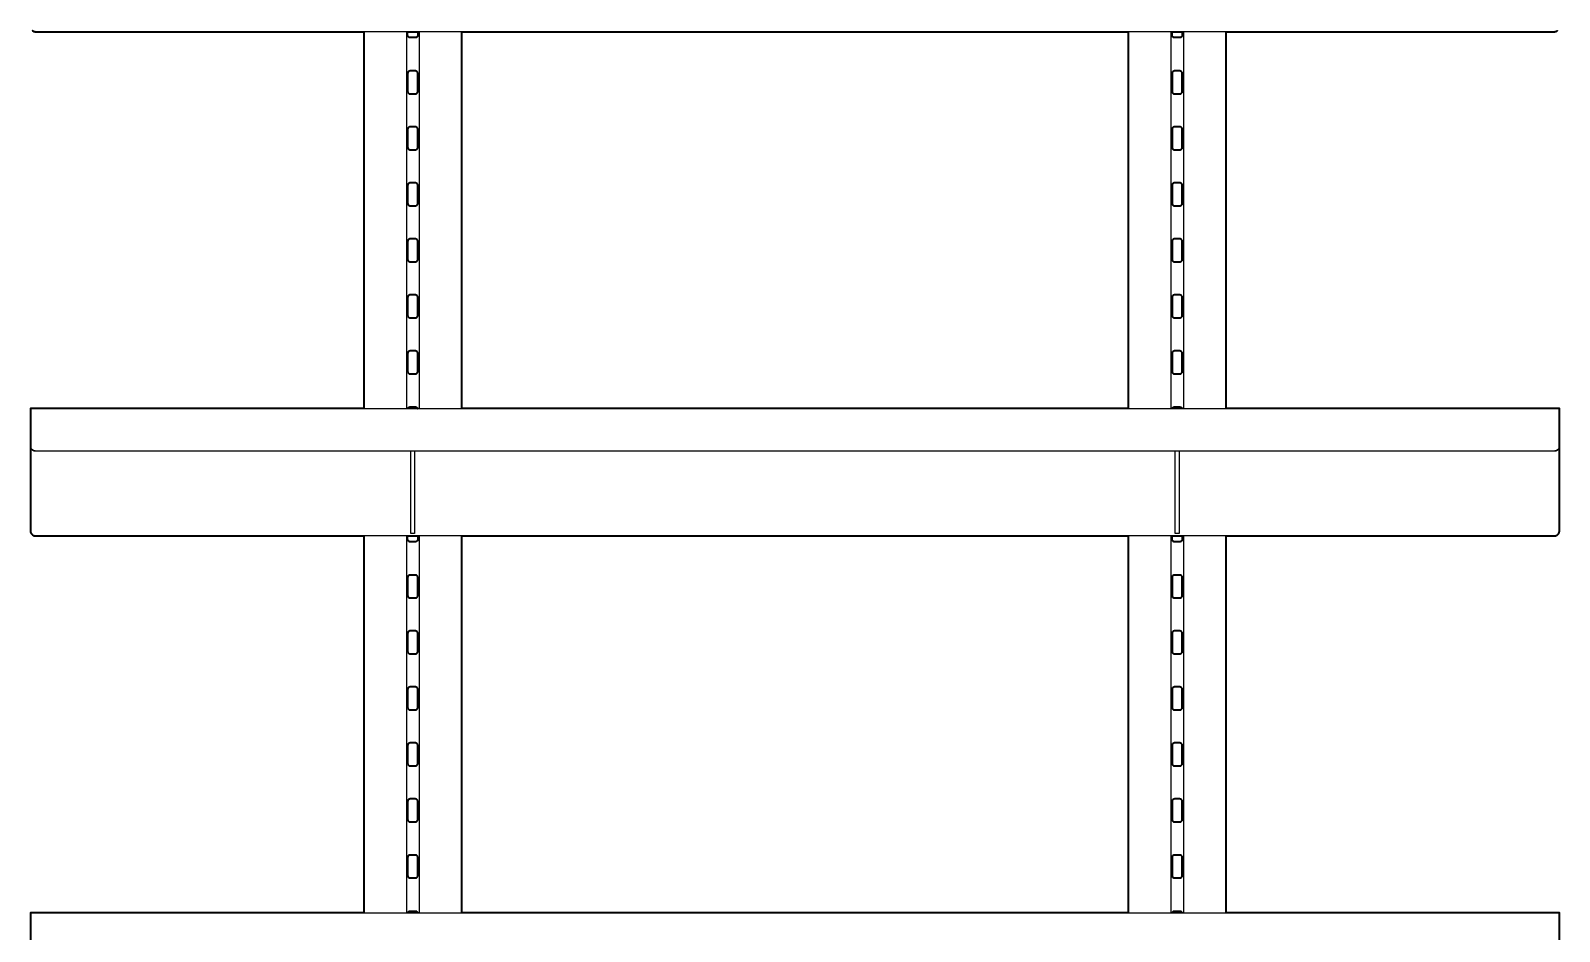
# Model space of a CAD drawing. Header units: millimetres. Extents: x 145 to 2094, y -689 to 1815.
# Drawn here: x 145 to 1345, y 510 to 1217 of the extents above; entities that cross this region are included whole.
import ezdxf

# ---------------------------------------------------------------- set-up
doc = ezdxf.new("R2010")
doc.units = ezdxf.units.MM
doc.layers.add('Blocks', color=7, linetype='Continuous')
doc.layers.add('Blocks$Inner', color=7, linetype='Continuous', lineweight=25, true_color=0x007f00)
doc.layers.add('Blocks$Outline', color=7, linetype='Continuous', lineweight=35, true_color=0xff3f3f)

# ---------------------------------------------------------------- blocks, each defined once
blk = doc.blocks.new('Standard Issue Shelf Front')
at = {"layer": 'Blocks$Inner'}
for p, q in [((261.5, 1228), (261.5, 932)), ((295, 1228), (295, 932)), ((296, 1228), (296, 1225.4)), ((304, 1225.4), (304, 1228)), ((305, 1228), (305, 932)), ((338.5, 1228), (338.5, 932)), ((861.5, 1228), (861.5, 932)), ((895, 1228), (895, 932)), ((896, 1228), (896, 1225.4)), ((904, 1225.4), (904, 1228)), ((905, 1228), (905, 932)), ((938.5, 1228), (938.5, 932)), ((298, 1223.4), (302, 1223.4)), ((898, 1223.4), (902, 1223.4)), ((296, 1195.2), (296, 1181.2)), ((302, 1197.2), (298, 1197.2)), ((304, 1181.2), (304, 1195.2)), ((896, 1195.2), (896, 1181.2)), ((902, 1197.2), (898, 1197.2)), ((904, 1181.2), (904, 1195.2)), ((298, 1179.2), (302, 1179.2)), ((898, 1179.2), (902, 1179.2)), ((302, 1153.3), (298, 1153.3)), ((902, 1153.3), (898, 1153.3)), ((296, 1151.3), (296, 1137.3)), ((304, 1137.3), (304, 1151.3)), ((896, 1151.3), (896, 1137.3)), ((904, 1137.3), (904, 1151.3)), ((298, 1135.3), (302, 1135.3)), ((898, 1135.3), (902, 1135.3)), ((296, 1107.3), (296, 1093.3)), ((302, 1109.3), (298, 1109.3)), ((304, 1093.3), (304, 1107.3)), ((896, 1107.3), (896, 1093.3)), ((902, 1109.3), (898, 1109.3)), ((904, 1093.3), (904, 1107.3)), ((298, 1091.3), (302, 1091.3)), ((898, 1091.3), (902, 1091.3)), ((296, 1063.3), (296, 1049.3)), ((302, 1065.3), (298, 1065.3)), ((304, 1049.3), (304, 1063.3)), ((896, 1063.3), (896, 1049.3)), ((902, 1065.3), (898, 1065.3)), ((904, 1049.3), (904, 1063.3)), ((298, 1047.3), (302, 1047.3)), ((898, 1047.3), (902, 1047.3)), ((302, 1021.3), (298, 1021.3)), ((902, 1021.3), (898, 1021.3)), ((296, 1019.3), (296, 1005.3)), ((304, 1005.3), (304, 1019.3)), ((896, 1019.3), (896, 1005.3)), ((904, 1005.3), (904, 1019.3)), ((298, 1003.3), (302, 1003.3)), ((898, 1003.3), (902, 1003.3)), ((296, 975.3), (296, 961.3)), ((302, 977.3), (298, 977.3)), ((304, 961.3), (304, 975.3)), ((896, 975.3), (896, 961.3)), ((902, 977.3), (898, 977.3)), ((904, 961.3), (904, 975.3)), ((298, 959.3), (302, 959.3)), ((898, 959.3), (902, 959.3)), ((302, 933.3), (298, 933.3)), ((902, 933.3), (898, 933.3)), ((261.5, 832), (261.5, 536)), ((295, 832), (295, 536)), ((296, 832), (296, 829.4)), ((304, 829.4), (304, 832)), ((305, 832), (305, 536)), ((338.5, 832), (338.5, 536)), ((861.5, 832), (861.5, 536)), ((895, 832), (895, 536)), ((896, 832), (896, 829.4)), ((904, 829.4), (904, 832)), ((905, 832), (905, 536)), ((938.5, 832), (938.5, 536)), ((298, 827.4), (302, 827.4)), ((898, 827.4), (902, 827.4)), ((296, 799.3), (296, 785.3)), ((302, 801.3), (298, 801.3)), ((304, 785.3), (304, 799.3)), ((896, 799.3), (896, 785.3)), ((902, 801.3), (898, 801.3)), ((904, 785.3), (904, 799.3)), ((298, 783.3), (302, 783.3)), ((898, 783.3), (902, 783.3)), ((302, 757.4), (298, 757.4)), ((902, 757.4), (898, 757.4)), ((296, 755.4), (296, 741.4)), ((304, 741.4), (304, 755.4)), ((896, 755.4), (896, 741.4)), ((904, 741.4), (904, 755.4)), ((298, 739.4), (302, 739.4)), ((898, 739.4), (902, 739.4)), ((296, 711.4), (296, 697.4)), ((302, 713.4), (298, 713.4)), ((304, 697.4), (304, 711.4)), ((896, 711.4), (896, 697.4)), ((902, 713.4), (898, 713.4)), ((904, 697.4), (904, 711.4)), ((298, 695.4), (302, 695.4)), ((898, 695.4), (902, 695.4)), ((296, 667.4), (296, 653.4)), ((302, 669.4), (298, 669.4)), ((304, 653.4), (304, 667.4)), ((896, 667.4), (896, 653.4)), ((902, 669.4), (898, 669.4)), ((904, 653.4), (904, 667.4)), ((298, 651.4), (302, 651.4)), ((898, 651.4), (902, 651.4)), ((302, 625.4), (298, 625.4)), ((902, 625.4), (898, 625.4)), ((296, 623.4), (296, 609.4)), ((304, 609.4), (304, 623.4)), ((896, 623.4), (896, 609.4)), ((904, 609.4), (904, 623.4)), ((298, 607.4), (302, 607.4)), ((898, 607.4), (902, 607.4)), ((296, 579.4), (296, 565.4)), ((302, 581.4), (298, 581.4)), ((304, 565.4), (304, 579.4)), ((896, 579.4), (896, 565.4)), ((902, 581.4), (898, 581.4)), ((904, 565.4), (904, 579.4)), ((298, 563.4), (302, 563.4)), ((898, 563.4), (902, 563.4)), ((302, 537.4), (298, 537.4)), ((902, 537.4), (898, 537.4))]:
    blk.add_line(p, q, dxfattribs=at)
for points in [[(1198.6, 1229), (1198.5, 1228.9), (1198.4, 1228.8), (1198.3, 1228.7), (1198.2, 1228.7), (1198.1, 1228.6), (1198, 1228.5), (1197.8, 1228.4), (1197.7, 1228.4), (1197.6, 1228.3), (1197.5, 1228.3), (1197.3, 1228.2), (1197.2, 1228.2), (1197.1, 1228.1), (1196.9, 1228.1), (1196.8, 1228.1), (1196.7, 1228.1), (1196.5, 1228), (1196.4, 1228), (1196.3, 1228), (1196.1, 1228), (1196, 1228), (4, 1228), (3.9, 1228), (3.7, 1228), (3.6, 1228), (3.5, 1228), (3.3, 1228.1), (3.2, 1228.1), (3.1, 1228.1), (2.9, 1228.1), (2.8, 1228.2), (2.7, 1228.2), (2.5, 1228.3), (2.4, 1228.3), (2.3, 1228.4), (2.2, 1228.4), (2, 1228.5), (1.9, 1228.6), (1.8, 1228.7), (1.7, 1228.7), (1.6, 1228.8), (1.5, 1228.9), (1.4, 1229)], [(1200, 902.4), (1200, 902.3), (1200, 902.1), (1200, 902), (1200, 901.9), (1199.9, 901.7), (1199.9, 901.6), (1199.9, 901.5), (1199.8, 901.3), (1199.8, 901.2), (1199.7, 901.1), (1199.7, 900.9), (1199.6, 900.8), (1199.6, 900.7), (1199.5, 900.6), (1199.4, 900.4), (1199.4, 900.3), (1199.3, 900.2), (1199.2, 900.1), (1199.1, 900), (1199, 899.9), (1199, 899.8), (1198.9, 899.7), (1198.8, 899.6), (1198.7, 899.5), (1198.6, 899.4), (1198.4, 899.3), (1198.3, 899.2), (1198.2, 899.1), (1198.1, 899.1), (1198, 899), (1197.9, 898.9), (1197.7, 898.9), (1197.6, 898.8), (1197.5, 898.8), (1197.4, 898.7), (1197.2, 898.7), (1197.1, 898.6), (1197, 898.6), (1196.8, 898.6), (1196.7, 898.5), (1196.6, 898.5), (1196.4, 898.5), (1196.3, 898.5), (1196.1, 898.5), (1196, 898.5), (4, 898.5), (3.9, 898.5), (3.7, 898.5), (3.6, 898.5), (3.4, 898.5), (3.3, 898.5), (3.2, 898.6), (3, 898.6), (2.9, 898.6), (2.8, 898.7), (2.6, 898.7), (2.5, 898.8), (2.4, 898.8), (2.3, 898.9), (2.1, 898.9), (2, 899), (1.9, 899.1), (1.8, 899.1), (1.7, 899.2), (1.6, 899.3), (1.4, 899.4), (1.3, 899.5), (1.2, 899.6), (1.1, 899.7), (1, 899.8), (1, 899.9), (0.9, 900), (0.8, 900.1), (0.7, 900.2), (0.6, 900.3), (0.6, 900.4), (0.5, 900.6), (0.4, 900.7), (0.4, 900.8), (0.3, 900.9), (0.3, 901.1), (0.2, 901.2), (0.2, 901.3), (0.1, 901.5), (0.1, 901.6), (0.1, 901.7), (0, 901.9), (0, 902), (0, 902.1), (0, 902.3), (0, 902.4), (0, 902.7), (0, 930.3), (0, 932), (1200, 932), (1200, 930.3), (1200, 902.7), (1200, 902.4), (1200, 836), (1200, 835.9), (1200, 835.7), (1200, 835.6), (1200, 835.5), (1199.9, 835.3), (1199.9, 835.2), (1199.9, 835.1), (1199.9, 834.9), (1199.8, 834.8), (1199.8, 834.7), (1199.7, 834.5), (1199.7, 834.4), (1199.6, 834.3), (1199.6, 834.2), (1199.5, 834), (1199.4, 833.9), (1199.3, 833.8), (1199.3, 833.7), (1199.2, 833.6), (1199.1, 833.5), (1199, 833.4), (1198.9, 833.3), (1198.8, 833.2), (1198.7, 833.1), (1198.6, 833), (1198.5, 832.9), (1198.4, 832.8), (1198.3, 832.7), (1198.2, 832.7), (1198.1, 832.6), (1198, 832.5), (1197.8, 832.4), (1197.7, 832.4), (1197.6, 832.3), (1197.5, 832.3), (1197.3, 832.2), (1197.2, 832.2), (1197.1, 832.1), (1196.9, 832.1), (1196.8, 832.1), (1196.7, 832.1), (1196.5, 832), (1196.4, 832), (1196.3, 832), (1196.1, 832), (1196, 832), (4, 832), (3.9, 832), (3.7, 832), (3.6, 832), (3.5, 832), (3.3, 832.1), (3.2, 832.1), (3.1, 832.1), (2.9, 832.1), (2.8, 832.2), (2.7, 832.2), (2.5, 832.3), (2.4, 832.3), (2.3, 832.4), (2.2, 832.4), (2, 832.5), (1.9, 832.6), (1.8, 832.7), (1.7, 832.7), (1.6, 832.8), (1.5, 832.9), (1.4, 833), (1.3, 833.1), (1.2, 833.2), (1.1, 833.3), (1, 833.4), (0.9, 833.5), (0.8, 833.6), (0.7, 833.7), (0.7, 833.8), (0.6, 833.9), (0.5, 834), (0.4, 834.2), (0.4, 834.3), (0.3, 834.4), (0.3, 834.5), (0.2, 834.7), (0.2, 834.8), (0.1, 834.9), (0.1, 835.1), (0.1, 835.2), (0.1, 835.3), (0, 835.5), (0, 835.6), (0, 835.7), (0, 835.9), (0, 836), (0, 902.4)], [(1200, 902.7), (1200, 902.5), (1200, 902.4), (1200, 902.2), (1200, 902.1), (1199.9, 902), (1199.9, 901.8), (1199.9, 901.7), (1199.8, 901.6), (1199.8, 901.4), (1199.7, 901.3), (1199.7, 901.2), (1199.6, 901.1), (1199.6, 900.9), (1199.5, 900.8), (1199.4, 900.7), (1199.4, 900.6), (1199.3, 900.5), (1199.2, 900.3), (1199.1, 900.2), (1199, 900.1), (1199, 900), (1198.9, 899.9), (1198.8, 899.8), (1198.7, 899.7), (1198.6, 899.6), (1198.4, 899.6), (1198.3, 899.5), (1198.2, 899.4), (1198.1, 899.3), (1198, 899.3), (1197.9, 899.2), (1197.7, 899.1), (1197.6, 899.1), (1197.5, 899), (1197.4, 899), (1197.2, 898.9), (1197.1, 898.9), (1197, 898.9), (1196.8, 898.8), (1196.7, 898.8), (1196.6, 898.8), (1196.4, 898.8), (1196.3, 898.7), (1196.1, 898.7), (1196, 898.7), (4, 898.7), (3.9, 898.7), (3.7, 898.7), (3.6, 898.8), (3.4, 898.8), (3.3, 898.8), (3.2, 898.8), (3, 898.9), (2.9, 898.9), (2.8, 898.9), (2.6, 899), (2.5, 899), (2.4, 899.1), (2.3, 899.1), (2.1, 899.2), (2, 899.3), (1.9, 899.3), (1.8, 899.4), (1.7, 899.5), (1.6, 899.6), (1.4, 899.6), (1.3, 899.7), (1.2, 899.8), (1.1, 899.9), (1, 900), (1, 900.1), (0.9, 900.2), (0.8, 900.3), (0.7, 900.5), (0.6, 900.6), (0.6, 900.7), (0.5, 900.8), (0.4, 900.9), (0.4, 901.1), (0.3, 901.2), (0.3, 901.3), (0.2, 901.4), (0.2, 901.6), (0.1, 901.7), (0.1, 901.8), (0.1, 902), (0, 902.1), (0, 902.2), (0, 902.4), (0, 902.5), (0, 902.7)], [(301.5, 898.5), (301.5, 833.8), (298.5, 833.8), (298.5, 898.5)], [(901.5, 898.5), (901.5, 833.8), (898.5, 833.8), (898.5, 898.5)], [(0, 506.7), (0, 534.3), (0, 536), (1200, 536), (1200, 534.3), (1200, 506.7)]]:
    blk.add_lwpolyline(points, dxfattribs=at)
for centre, start, end in [((298, 1225.4), 180, 270), ((302, 1225.4), 270, 0), ((898, 1225.4), 180, 270), ((902, 1225.4), 270, 0), ((298, 1195.2), 90, 180), ((302, 1195.2), 0, 90), ((898, 1195.2), 90, 180), ((902, 1195.2), 0, 90), ((298, 1181.2), 180, 270), ((302, 1181.2), 270, 0), ((898, 1181.2), 180, 270), ((902, 1181.2), 270, 0), ((298, 1151.3), 90, 180), ((302, 1151.3), 0, 90), ((898, 1151.3), 90, 180), ((902, 1151.3), 0, 90), ((298, 1137.3), 180, 270), ((302, 1137.3), 270, 0), ((898, 1137.3), 180, 270), ((902, 1137.3), 270, 0), ((298, 1107.3), 90, 180), ((302, 1107.3), 0, 90), ((898, 1107.3), 90, 180), ((902, 1107.3), 0, 90), ((298, 1093.3), 180, 270), ((302, 1093.3), 270, 0), ((898, 1093.3), 180, 270), ((902, 1093.3), 270, 0), ((298, 1063.3), 90, 180), ((302, 1063.3), 0, 90), ((898, 1063.3), 90, 180), ((902, 1063.3), 0, 90), ((298, 1049.3), 180, 270), ((302, 1049.3), 270, 0), ((898, 1049.3), 180, 270), ((902, 1049.3), 270, 0), ((298, 1019.3), 90, 180), ((302, 1019.3), 0, 90), ((898, 1019.3), 90, 180), ((902, 1019.3), 0, 90), ((298, 1005.3), 180, 270), ((302, 1005.3), 270, 0), ((898, 1005.3), 180, 270), ((902, 1005.3), 270, 0), ((298, 975.3), 90, 180), ((302, 975.3), 0, 90), ((898, 975.3), 90, 180), ((902, 975.3), 0, 90), ((298, 961.3), 180, 270), ((302, 961.3), 270, 0), ((898, 961.3), 180, 270), ((902, 961.3), 270, 0), ((298, 931.3), 90, 159.5127), ((302, 931.3), 20.4873, 90), ((898, 931.3), 90, 159.5127), ((902, 931.3), 20.4873, 90), ((298, 829.4), 180, 270), ((302, 829.4), 270, 0), ((898, 829.4), 180, 270), ((902, 829.4), 270, 0), ((298, 799.3), 90, 180), ((302, 799.3), 0, 90), ((898, 799.3), 90, 180), ((902, 799.3), 0, 90), ((298, 785.3), 180, 270), ((302, 785.3), 270, 0), ((898, 785.3), 180, 270), ((902, 785.3), 270, 0), ((298, 755.4), 90, 180), ((302, 755.4), 0, 90), ((898, 755.4), 90, 180), ((902, 755.4), 0, 90), ((298, 741.4), 180, 270), ((302, 741.4), 270, 0), ((898, 741.4), 180, 270), ((902, 741.4), 270, 0), ((298, 711.4), 90, 180), ((302, 711.4), 0, 90), ((898, 711.4), 90, 180), ((902, 711.4), 0, 90), ((298, 697.4), 180, 270), ((302, 697.4), 270, 0), ((898, 697.4), 180, 270), ((902, 697.4), 270, 0), ((298, 667.4), 90, 180), ((302, 667.4), 0, 90), ((898, 667.4), 90, 180), ((902, 667.4), 0, 90), ((298, 653.4), 180, 270), ((302, 653.4), 270, 0), ((898, 653.4), 180, 270), ((902, 653.4), 270, 0), ((298, 623.4), 90, 180), ((302, 623.4), 0, 90), ((898, 623.4), 90, 180), ((902, 623.4), 0, 90), ((298, 609.4), 180, 270), ((302, 609.4), 270, 0), ((898, 609.4), 180, 270), ((902, 609.4), 270, 0), ((298, 579.4), 90, 180), ((302, 579.4), 0, 90), ((898, 579.4), 90, 180), ((902, 579.4), 0, 90), ((298, 565.4), 180, 270), ((302, 565.4), 270, 0), ((898, 565.4), 180, 270), ((902, 565.4), 270, 0), ((298, 535.4), 90, 161.2423), ((302, 535.4), 18.7577, 90), ((898, 535.4), 90, 161.2423), ((902, 535.4), 18.7577, 90)]:
    blk.add_arc(centre, 2, start, end, dxfattribs=at)
at = {"layer": 'Blocks$Outline'}
for points in [[(938.5, 1228), (1196, 1228), (1196.1, 1228), (1196.3, 1228), (1196.4, 1228), (1196.5, 1228), (1196.7, 1228.1), (1196.8, 1228.1), (1196.9, 1228.1), (1197.1, 1228.1), (1197.2, 1228.2), (1197.3, 1228.2), (1197.5, 1228.3), (1197.6, 1228.3), (1197.7, 1228.4), (1197.8, 1228.4), (1198, 1228.5), (1198.1, 1228.6), (1198.2, 1228.7), (1198.3, 1228.7), (1198.4, 1228.8), (1198.5, 1228.9), (1198.6, 1229)], [(1.4, 1229), (1.5, 1228.9), (1.6, 1228.8), (1.7, 1228.7), (1.8, 1228.7), (1.9, 1228.6), (2, 1228.5), (2.2, 1228.4), (2.3, 1228.4), (2.4, 1228.3), (2.5, 1228.3), (2.7, 1228.2), (2.8, 1228.2), (2.9, 1228.1), (3.1, 1228.1), (3.2, 1228.1), (3.3, 1228.1), (3.5, 1228), (3.6, 1228), (3.7, 1228), (3.9, 1228), (4, 1228), (261.5, 1228)], [(261.5, 1228), (261.5, 932)], [(296, 1228), (304, 1228)], [(338.5, 932), (338.5, 1228)], [(338.5, 1228), (861.5, 1228)], [(861.5, 1228), (861.5, 932)], [(896, 1228), (904, 1228)], [(938.5, 932), (938.5, 1228)], [(261.5, 932), (0, 932), (0, 930.3), (0, 902.7), (0, 902.4)], [(303.9, 932), (296.1, 932)], [(861.5, 932), (338.5, 932)], [(903.9, 932), (896.1, 932)], [(938.5, 832), (1196, 832), (1196.1, 832), (1196.3, 832), (1196.4, 832), (1196.5, 832), (1196.7, 832.1), (1196.8, 832.1), (1196.9, 832.1), (1197.1, 832.1), (1197.2, 832.2), (1197.3, 832.2), (1197.5, 832.3), (1197.6, 832.3), (1197.7, 832.4), (1197.8, 832.4), (1198, 832.5), (1198.1, 832.6), (1198.2, 832.7), (1198.3, 832.7), (1198.4, 832.8), (1198.5, 832.9), (1198.6, 833), (1198.7, 833.1), (1198.8, 833.2), (1198.9, 833.3), (1199, 833.4), (1199.1, 833.5), (1199.2, 833.6), (1199.3, 833.7), (1199.3, 833.8), (1199.4, 833.9), (1199.5, 834), (1199.6, 834.2), (1199.6, 834.3), (1199.7, 834.4), (1199.7, 834.5), (1199.8, 834.7), (1199.8, 834.8), (1199.9, 834.9), (1199.9, 835.1), (1199.9, 835.2), (1199.9, 835.3), (1200, 835.5), (1200, 835.6), (1200, 835.7), (1200, 835.9), (1200, 836), (1200, 902.4), (1200, 902.7), (1200, 930.3), (1200, 932), (938.5, 932)], [(0, 902.4), (0, 836), (0, 835.9), (0, 835.7), (0, 835.6), (0, 835.5), (0.1, 835.3), (0.1, 835.2), (0.1, 835.1), (0.1, 834.9), (0.2, 834.8), (0.2, 834.7), (0.3, 834.5), (0.3, 834.4), (0.4, 834.3), (0.4, 834.2), (0.5, 834), (0.6, 833.9), (0.7, 833.8), (0.7, 833.7), (0.8, 833.6), (0.9, 833.5), (1, 833.4), (1.1, 833.3), (1.2, 833.2), (1.3, 833.1), (1.4, 833), (1.5, 832.9), (1.6, 832.8), (1.7, 832.7), (1.8, 832.7), (1.9, 832.6), (2, 832.5), (2.2, 832.4), (2.3, 832.4), (2.4, 832.3), (2.5, 832.3), (2.7, 832.2), (2.8, 832.2), (2.9, 832.1), (3.1, 832.1), (3.2, 832.1), (3.3, 832.1), (3.5, 832), (3.6, 832), (3.7, 832), (3.9, 832), (4, 832), (261.5, 832)], [(261.5, 832), (261.5, 536)], [(296, 832), (304, 832)], [(338.5, 536), (338.5, 832)], [(338.5, 832), (861.5, 832)], [(861.5, 832), (861.5, 536)], [(896, 832), (904, 832)], [(938.5, 536), (938.5, 832)], [(261.5, 536), (0, 536), (0, 534.3), (0, 506.7)], [(303.9, 536), (296.1, 536)], [(861.5, 536), (338.5, 536)], [(903.9, 536), (896.1, 536)], [(1200, 506.7), (1200, 534.3), (1200, 536), (938.5, 536)]]:
    blk.add_lwpolyline(points, dxfattribs=at)
for points, weights, knots in [([(304, 1228), (304, 1226.7), (304, 1225.4), (304, 1223.4), (302, 1223.4), (300, 1223.4), (298, 1223.4), (296, 1223.4), (296, 1225.4), (296, 1226.7), (296, 1228)], [1, 1, 1, 0.707106781187, 1, 1, 1, 0.707106781187, 1, 1, 1], [-61.441464, -61.441464, -61.441464, -58.798329, -58.798329, -55.656737, -55.656737, -51.673812, -51.673812, -48.53222, -48.53222, -45.889085, -45.889085, -45.889085]), ([(904, 1228), (904, 1226.7), (904, 1225.4), (904, 1223.4), (902, 1223.4), (900, 1223.4), (898, 1223.4), (896, 1223.4), (896, 1225.4), (896, 1226.7), (896, 1228)], [1, 1, 1, 0.707106781187, 1, 1, 1, 0.707106781187, 1, 1, 1], [-61.441464, -61.441464, -61.441464, -58.798329, -58.798329, -55.656737, -55.656737, -51.673812, -51.673812, -48.53222, -48.53222, -45.889085, -45.889085, -45.889085]), ([(296, 1181.2), (296, 1188.2), (296, 1195.2), (296, 1197.2), (298, 1197.2), (300, 1197.2), (302, 1197.2), (304, 1197.2), (304, 1195.2), (304, 1188.2), (304, 1181.2), (304, 1179.2), (302, 1179.2), (300, 1179.2), (298, 1179.2), (296, 1179.2), (296, 1181.2)], [1, 1, 1, 0.707106781187, 1, 1, 1, 0.707106781187, 1, 1, 1, 0.707106781187, 1, 1, 1, 0.707106781187, 1], [-48.53222, -48.53222, -48.53222, -34.53222, -34.53222, -31.390627, -31.390627, -27.407702, -27.407702, -24.26611, -24.26611, -10.26611, -10.26611, -7.124517, -7.124517, -3.141593, -3.141593, 0, 0, 0]), ([(896, 1181.2), (896, 1188.2), (896, 1195.2), (896, 1197.2), (898, 1197.2), (900, 1197.2), (902, 1197.2), (904, 1197.2), (904, 1195.2), (904, 1188.2), (904, 1181.2), (904, 1179.2), (902, 1179.2), (900, 1179.2), (898, 1179.2), (896, 1179.2), (896, 1181.2)], [1, 1, 1, 0.707106781187, 1, 1, 1, 0.707106781187, 1, 1, 1, 0.707106781187, 1, 1, 1, 0.707106781187, 1], [-48.53222, -48.53222, -48.53222, -34.53222, -34.53222, -31.390627, -31.390627, -27.407702, -27.407702, -24.26611, -24.26611, -10.26611, -10.26611, -7.124517, -7.124517, -3.141593, -3.141593, 0, 0, 0]), ([(296, 1137.3), (296, 1144.3), (296, 1151.3), (296, 1153.3), (298, 1153.3), (300, 1153.3), (302, 1153.3), (304, 1153.3), (304, 1151.3), (304, 1144.3), (304, 1137.3), (304, 1135.3), (302, 1135.3), (300, 1135.3), (298, 1135.3), (296, 1135.3), (296, 1137.3)], [1, 1, 1, 0.707106781187, 1, 1, 1, 0.707106781187, 1, 1, 1, 0.707106781187, 1, 1, 1, 0.707106781187, 1], [-48.53222, -48.53222, -48.53222, -34.53222, -34.53222, -31.390627, -31.390627, -27.407702, -27.407702, -24.26611, -24.26611, -10.26611, -10.26611, -7.124517, -7.124517, -3.141593, -3.141593, 0, 0, 0]), ([(896, 1137.3), (896, 1144.3), (896, 1151.3), (896, 1153.3), (898, 1153.3), (900, 1153.3), (902, 1153.3), (904, 1153.3), (904, 1151.3), (904, 1144.3), (904, 1137.3), (904, 1135.3), (902, 1135.3), (900, 1135.3), (898, 1135.3), (896, 1135.3), (896, 1137.3)], [1, 1, 1, 0.707106781187, 1, 1, 1, 0.707106781187, 1, 1, 1, 0.707106781187, 1, 1, 1, 0.707106781187, 1], [-48.53222, -48.53222, -48.53222, -34.53222, -34.53222, -31.390627, -31.390627, -27.407702, -27.407702, -24.26611, -24.26611, -10.26611, -10.26611, -7.124517, -7.124517, -3.141593, -3.141593, 0, 0, 0]), ([(296, 1093.3), (296, 1100.3), (296, 1107.3), (296, 1109.3), (298, 1109.3), (300, 1109.3), (302, 1109.3), (304, 1109.3), (304, 1107.3), (304, 1100.3), (304, 1093.3), (304, 1091.3), (302, 1091.3), (300, 1091.3), (298, 1091.3), (296, 1091.3), (296, 1093.3)], [1, 1, 1, 0.707106781187, 1, 1, 1, 0.707106781187, 1, 1, 1, 0.707106781187, 1, 1, 1, 0.707106781187, 1], [-48.53222, -48.53222, -48.53222, -34.53222, -34.53222, -31.390627, -31.390627, -27.407702, -27.407702, -24.26611, -24.26611, -10.26611, -10.26611, -7.124517, -7.124517, -3.141593, -3.141593, 0, 0, 0]), ([(896, 1093.3), (896, 1100.3), (896, 1107.3), (896, 1109.3), (898, 1109.3), (900, 1109.3), (902, 1109.3), (904, 1109.3), (904, 1107.3), (904, 1100.3), (904, 1093.3), (904, 1091.3), (902, 1091.3), (900, 1091.3), (898, 1091.3), (896, 1091.3), (896, 1093.3)], [1, 1, 1, 0.707106781187, 1, 1, 1, 0.707106781187, 1, 1, 1, 0.707106781187, 1, 1, 1, 0.707106781187, 1], [-48.53222, -48.53222, -48.53222, -34.53222, -34.53222, -31.390627, -31.390627, -27.407702, -27.407702, -24.26611, -24.26611, -10.26611, -10.26611, -7.124517, -7.124517, -3.141593, -3.141593, 0, 0, 0]), ([(296, 1049.3), (296, 1056.3), (296, 1063.3), (296, 1065.3), (298, 1065.3), (300, 1065.3), (302, 1065.3), (304, 1065.3), (304, 1063.3), (304, 1056.3), (304, 1049.3), (304, 1047.3), (302, 1047.3), (300, 1047.3), (298, 1047.3), (296, 1047.3), (296, 1049.3)], [1, 1, 1, 0.707106781187, 1, 1, 1, 0.707106781187, 1, 1, 1, 0.707106781187, 1, 1, 1, 0.707106781187, 1], [-48.53222, -48.53222, -48.53222, -34.53222, -34.53222, -31.390627, -31.390627, -27.407702, -27.407702, -24.26611, -24.26611, -10.26611, -10.26611, -7.124517, -7.124517, -3.141593, -3.141593, 0, 0, 0]), ([(896, 1049.3), (896, 1056.3), (896, 1063.3), (896, 1065.3), (898, 1065.3), (900, 1065.3), (902, 1065.3), (904, 1065.3), (904, 1063.3), (904, 1056.3), (904, 1049.3), (904, 1047.3), (902, 1047.3), (900, 1047.3), (898, 1047.3), (896, 1047.3), (896, 1049.3)], [1, 1, 1, 0.707106781187, 1, 1, 1, 0.707106781187, 1, 1, 1, 0.707106781187, 1, 1, 1, 0.707106781187, 1], [-48.53222, -48.53222, -48.53222, -34.53222, -34.53222, -31.390627, -31.390627, -27.407702, -27.407702, -24.26611, -24.26611, -10.26611, -10.26611, -7.124517, -7.124517, -3.141593, -3.141593, 0, 0, 0]), ([(296, 1005.3), (296, 1012.3), (296, 1019.3), (296, 1021.3), (298, 1021.3), (300, 1021.3), (302, 1021.3), (304, 1021.3), (304, 1019.3), (304, 1012.3), (304, 1005.3), (304, 1003.3), (302, 1003.3), (300, 1003.3), (298, 1003.3), (296, 1003.3), (296, 1005.3)], [1, 1, 1, 0.707106781187, 1, 1, 1, 0.707106781187, 1, 1, 1, 0.707106781187, 1, 1, 1, 0.707106781187, 1], [-48.53222, -48.53222, -48.53222, -34.53222, -34.53222, -31.390627, -31.390627, -27.407702, -27.407702, -24.26611, -24.26611, -10.26611, -10.26611, -7.124517, -7.124517, -3.141593, -3.141593, 0, 0, 0]), ([(896, 1005.3), (896, 1012.3), (896, 1019.3), (896, 1021.3), (898, 1021.3), (900, 1021.3), (902, 1021.3), (904, 1021.3), (904, 1019.3), (904, 1012.3), (904, 1005.3), (904, 1003.3), (902, 1003.3), (900, 1003.3), (898, 1003.3), (896, 1003.3), (896, 1005.3)], [1, 1, 1, 0.707106781187, 1, 1, 1, 0.707106781187, 1, 1, 1, 0.707106781187, 1, 1, 1, 0.707106781187, 1], [-48.53222, -48.53222, -48.53222, -34.53222, -34.53222, -31.390627, -31.390627, -27.407702, -27.407702, -24.26611, -24.26611, -10.26611, -10.26611, -7.124517, -7.124517, -3.141593, -3.141593, 0, 0, 0]), ([(296, 961.3), (296, 968.3), (296, 975.3), (296, 977.3), (298, 977.3), (300, 977.3), (302, 977.3), (304, 977.3), (304, 975.3), (304, 968.3), (304, 961.3), (304, 959.3), (302, 959.3), (300, 959.3), (298, 959.3), (296, 959.3), (296, 961.3)], [1, 1, 1, 0.707106781187, 1, 1, 1, 0.707106781187, 1, 1, 1, 0.707106781187, 1, 1, 1, 0.707106781187, 1], [-48.53222, -48.53222, -48.53222, -34.53222, -34.53222, -31.390627, -31.390627, -27.407702, -27.407702, -24.26611, -24.26611, -10.26611, -10.26611, -7.124517, -7.124517, -3.141593, -3.141593, 0, 0, 0]), ([(896, 961.3), (896, 968.3), (896, 975.3), (896, 977.3), (898, 977.3), (900, 977.3), (902, 977.3), (904, 977.3), (904, 975.3), (904, 968.3), (904, 961.3), (904, 959.3), (902, 959.3), (900, 959.3), (898, 959.3), (896, 959.3), (896, 961.3)], [1, 1, 1, 0.707106781187, 1, 1, 1, 0.707106781187, 1, 1, 1, 0.707106781187, 1, 1, 1, 0.707106781187, 1], [-48.53222, -48.53222, -48.53222, -34.53222, -34.53222, -31.390627, -31.390627, -27.407702, -27.407702, -24.26611, -24.26611, -10.26611, -10.26611, -7.124517, -7.124517, -3.141593, -3.141593, 0, 0, 0]), ([(296.1, 932), (296.6, 933.3), (298, 933.3), (300, 933.3), (302, 933.3), (303.4, 933.3), (303.9, 932)], [1, 0.82158383626, 1, 1, 1, 0.821583836261, 1], [-33.817077, -33.817077, -33.817077, -31.390627, -31.390627, -27.407702, -27.407702, -24.981252, -24.981252, -24.981252]), ([(896.1, 932), (896.6, 933.3), (898, 933.3), (900, 933.3), (902, 933.3), (903.4, 933.3), (903.9, 932)], [1, 0.82158383626, 1, 1, 1, 0.821583836261, 1], [-33.817077, -33.817077, -33.817077, -31.390627, -31.390627, -27.407702, -27.407702, -24.981252, -24.981252, -24.981252]), ([(304, 832), (304, 830.7), (304, 829.4), (304, 827.4), (302, 827.4), (300, 827.4), (298, 827.4), (296, 827.4), (296, 829.4), (296, 830.7), (296, 832)], [1, 1, 1, 0.707106781187, 1, 1, 1, 0.707106781187, 1, 1, 1], [-61.384598, -61.384598, -61.384598, -58.798329, -58.798329, -55.656737, -55.656737, -51.673812, -51.673812, -48.53222, -48.53222, -45.945951, -45.945951, -45.945951]), ([(904, 832), (904, 830.7), (904, 829.4), (904, 827.4), (902, 827.4), (900, 827.4), (898, 827.4), (896, 827.4), (896, 829.4), (896, 830.7), (896, 832)], [1, 1, 1, 0.707106781187, 1, 1, 1, 0.707106781187, 1, 1, 1], [-61.384598, -61.384598, -61.384598, -58.798329, -58.798329, -55.656737, -55.656737, -51.673812, -51.673812, -48.53222, -48.53222, -45.945951, -45.945951, -45.945951]), ([(296, 785.3), (296, 792.3), (296, 799.3), (296, 801.3), (298, 801.3), (300, 801.3), (302, 801.3), (304, 801.3), (304, 799.3), (304, 792.3), (304, 785.3), (304, 783.3), (302, 783.3), (300, 783.3), (298, 783.3), (296, 783.3), (296, 785.3)], [1, 1, 1, 0.707106781187, 1, 1, 1, 0.707106781187, 1, 1, 1, 0.707106781187, 1, 1, 1, 0.707106781187, 1], [-48.53222, -48.53222, -48.53222, -34.53222, -34.53222, -31.390627, -31.390627, -27.407702, -27.407702, -24.26611, -24.26611, -10.26611, -10.26611, -7.124517, -7.124517, -3.141593, -3.141593, 0, 0, 0]), ([(896, 785.3), (896, 792.3), (896, 799.3), (896, 801.3), (898, 801.3), (900, 801.3), (902, 801.3), (904, 801.3), (904, 799.3), (904, 792.3), (904, 785.3), (904, 783.3), (902, 783.3), (900, 783.3), (898, 783.3), (896, 783.3), (896, 785.3)], [1, 1, 1, 0.707106781187, 1, 1, 1, 0.707106781187, 1, 1, 1, 0.707106781187, 1, 1, 1, 0.707106781187, 1], [-48.53222, -48.53222, -48.53222, -34.53222, -34.53222, -31.390627, -31.390627, -27.407702, -27.407702, -24.26611, -24.26611, -10.26611, -10.26611, -7.124517, -7.124517, -3.141593, -3.141593, 0, 0, 0]), ([(296, 741.4), (296, 748.4), (296, 755.4), (296, 757.4), (298, 757.4), (300, 757.4), (302, 757.4), (304, 757.4), (304, 755.4), (304, 748.4), (304, 741.4), (304, 739.4), (302, 739.4), (300, 739.4), (298, 739.4), (296, 739.4), (296, 741.4)], [1, 1, 1, 0.707106781187, 1, 1, 1, 0.707106781187, 1, 1, 1, 0.707106781187, 1, 1, 1, 0.707106781187, 1], [-48.53222, -48.53222, -48.53222, -34.53222, -34.53222, -31.390627, -31.390627, -27.407702, -27.407702, -24.26611, -24.26611, -10.26611, -10.26611, -7.124517, -7.124517, -3.141593, -3.141593, 0, 0, 0]), ([(896, 741.4), (896, 748.4), (896, 755.4), (896, 757.4), (898, 757.4), (900, 757.4), (902, 757.4), (904, 757.4), (904, 755.4), (904, 748.4), (904, 741.4), (904, 739.4), (902, 739.4), (900, 739.4), (898, 739.4), (896, 739.4), (896, 741.4)], [1, 1, 1, 0.707106781187, 1, 1, 1, 0.707106781187, 1, 1, 1, 0.707106781187, 1, 1, 1, 0.707106781187, 1], [-48.53222, -48.53222, -48.53222, -34.53222, -34.53222, -31.390627, -31.390627, -27.407702, -27.407702, -24.26611, -24.26611, -10.26611, -10.26611, -7.124517, -7.124517, -3.141593, -3.141593, 0, 0, 0]), ([(296, 697.4), (296, 704.4), (296, 711.4), (296, 713.4), (298, 713.4), (300, 713.4), (302, 713.4), (304, 713.4), (304, 711.4), (304, 704.4), (304, 697.4), (304, 695.4), (302, 695.4), (300, 695.4), (298, 695.4), (296, 695.4), (296, 697.4)], [1, 1, 1, 0.707106781187, 1, 1, 1, 0.707106781187, 1, 1, 1, 0.707106781187, 1, 1, 1, 0.707106781187, 1], [-48.53222, -48.53222, -48.53222, -34.53222, -34.53222, -31.390627, -31.390627, -27.407702, -27.407702, -24.26611, -24.26611, -10.26611, -10.26611, -7.124517, -7.124517, -3.141593, -3.141593, 0, 0, 0]), ([(896, 697.4), (896, 704.4), (896, 711.4), (896, 713.4), (898, 713.4), (900, 713.4), (902, 713.4), (904, 713.4), (904, 711.4), (904, 704.4), (904, 697.4), (904, 695.4), (902, 695.4), (900, 695.4), (898, 695.4), (896, 695.4), (896, 697.4)], [1, 1, 1, 0.707106781187, 1, 1, 1, 0.707106781187, 1, 1, 1, 0.707106781187, 1, 1, 1, 0.707106781187, 1], [-48.53222, -48.53222, -48.53222, -34.53222, -34.53222, -31.390627, -31.390627, -27.407702, -27.407702, -24.26611, -24.26611, -10.26611, -10.26611, -7.124517, -7.124517, -3.141593, -3.141593, 0, 0, 0]), ([(296, 653.4), (296, 660.4), (296, 667.4), (296, 669.4), (298, 669.4), (300, 669.4), (302, 669.4), (304, 669.4), (304, 667.4), (304, 660.4), (304, 653.4), (304, 651.4), (302, 651.4), (300, 651.4), (298, 651.4), (296, 651.4), (296, 653.4)], [1, 1, 1, 0.707106781187, 1, 1, 1, 0.707106781187, 1, 1, 1, 0.707106781187, 1, 1, 1, 0.707106781187, 1], [-48.53222, -48.53222, -48.53222, -34.53222, -34.53222, -31.390627, -31.390627, -27.407702, -27.407702, -24.26611, -24.26611, -10.26611, -10.26611, -7.124517, -7.124517, -3.141593, -3.141593, 0, 0, 0]), ([(896, 653.4), (896, 660.4), (896, 667.4), (896, 669.4), (898, 669.4), (900, 669.4), (902, 669.4), (904, 669.4), (904, 667.4), (904, 660.4), (904, 653.4), (904, 651.4), (902, 651.4), (900, 651.4), (898, 651.4), (896, 651.4), (896, 653.4)], [1, 1, 1, 0.707106781187, 1, 1, 1, 0.707106781187, 1, 1, 1, 0.707106781187, 1, 1, 1, 0.707106781187, 1], [-48.53222, -48.53222, -48.53222, -34.53222, -34.53222, -31.390627, -31.390627, -27.407702, -27.407702, -24.26611, -24.26611, -10.26611, -10.26611, -7.124517, -7.124517, -3.141593, -3.141593, 0, 0, 0]), ([(296, 609.4), (296, 616.4), (296, 623.4), (296, 625.4), (298, 625.4), (300, 625.4), (302, 625.4), (304, 625.4), (304, 623.4), (304, 616.4), (304, 609.4), (304, 607.4), (302, 607.4), (300, 607.4), (298, 607.4), (296, 607.4), (296, 609.4)], [1, 1, 1, 0.707106781187, 1, 1, 1, 0.707106781187, 1, 1, 1, 0.707106781187, 1, 1, 1, 0.707106781187, 1], [-48.53222, -48.53222, -48.53222, -34.53222, -34.53222, -31.390627, -31.390627, -27.407702, -27.407702, -24.26611, -24.26611, -10.26611, -10.26611, -7.124517, -7.124517, -3.141593, -3.141593, 0, 0, 0]), ([(896, 609.4), (896, 616.4), (896, 623.4), (896, 625.4), (898, 625.4), (900, 625.4), (902, 625.4), (904, 625.4), (904, 623.4), (904, 616.4), (904, 609.4), (904, 607.4), (902, 607.4), (900, 607.4), (898, 607.4), (896, 607.4), (896, 609.4)], [1, 1, 1, 0.707106781187, 1, 1, 1, 0.707106781187, 1, 1, 1, 0.707106781187, 1, 1, 1, 0.707106781187, 1], [-48.53222, -48.53222, -48.53222, -34.53222, -34.53222, -31.390627, -31.390627, -27.407702, -27.407702, -24.26611, -24.26611, -10.26611, -10.26611, -7.124517, -7.124517, -3.141593, -3.141593, 0, 0, 0]), ([(296, 565.4), (296, 572.4), (296, 579.4), (296, 581.4), (298, 581.4), (300, 581.4), (302, 581.4), (304, 581.4), (304, 579.4), (304, 572.4), (304, 565.4), (304, 563.4), (302, 563.4), (300, 563.4), (298, 563.4), (296, 563.4), (296, 565.4)], [1, 1, 1, 0.707106781187, 1, 1, 1, 0.707106781187, 1, 1, 1, 0.707106781187, 1, 1, 1, 0.707106781187, 1], [-48.53222, -48.53222, -48.53222, -34.53222, -34.53222, -31.390627, -31.390627, -27.407702, -27.407702, -24.26611, -24.26611, -10.26611, -10.26611, -7.124517, -7.124517, -3.141593, -3.141593, 0, 0, 0]), ([(896, 565.4), (896, 572.4), (896, 579.4), (896, 581.4), (898, 581.4), (900, 581.4), (902, 581.4), (904, 581.4), (904, 579.4), (904, 572.4), (904, 565.4), (904, 563.4), (902, 563.4), (900, 563.4), (898, 563.4), (896, 563.4), (896, 565.4)], [1, 1, 1, 0.707106781187, 1, 1, 1, 0.707106781187, 1, 1, 1, 0.707106781187, 1, 1, 1, 0.707106781187, 1], [-48.53222, -48.53222, -48.53222, -34.53222, -34.53222, -31.390627, -31.390627, -27.407702, -27.407702, -24.26611, -24.26611, -10.26611, -10.26611, -7.124517, -7.124517, -3.141593, -3.141593, 0, 0, 0]), ([(296.1, 536), (296.6, 537.4), (298, 537.4), (300, 537.4), (302, 537.4), (303.4, 537.4), (303.9, 536)], [1, 0.81288593585, 1, 1, 1, 0.81288593585, 1], [-33.877452, -33.877452, -33.877452, -31.390627, -31.390627, -27.407702, -27.407702, -24.920878, -24.920878, -24.920878]), ([(896.1, 536), (896.6, 537.4), (898, 537.4), (900, 537.4), (902, 537.4), (903.4, 537.4), (903.9, 536)], [1, 0.81288593585, 1, 1, 1, 0.81288593585, 1], [-33.877452, -33.877452, -33.877452, -31.390627, -31.390627, -27.407702, -27.407702, -24.920878, -24.920878, -24.920878])]:
    blk.add_rational_spline(points, weights, degree=2, knots=knots, dxfattribs=at)

msp = doc.modelspace()

# ---------------------------------------------------------------- block references
at = {"layer": 'Blocks'}
msp.add_blockref('Standard Issue Shelf Front', (145.3, -11.7), dxfattribs=at)

doc.saveas('drawing.dxf')
